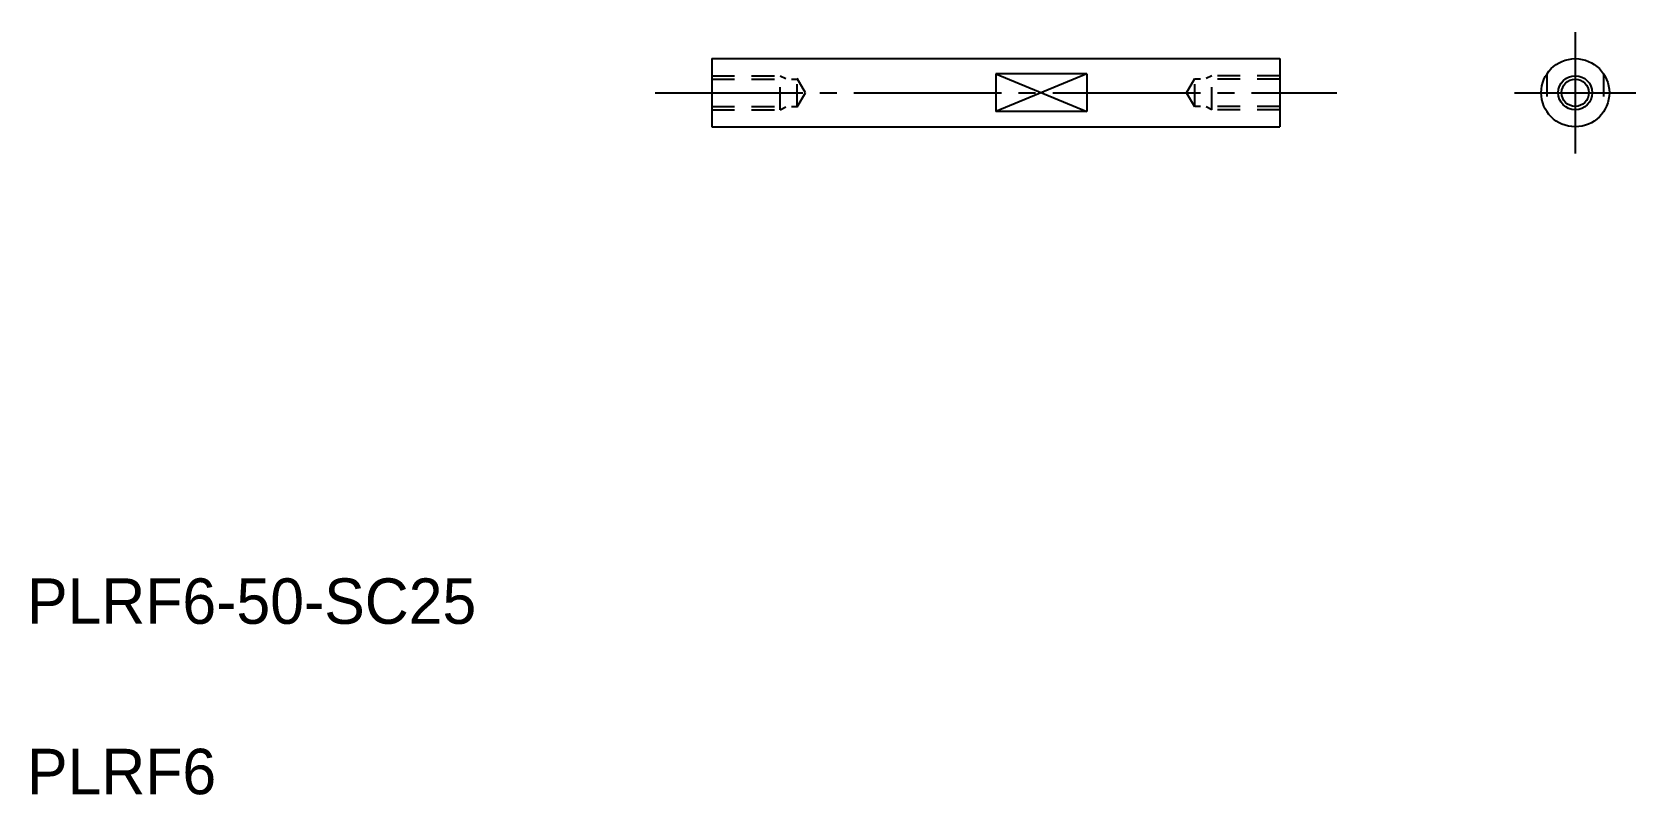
# Model space of a CAD drawing. Extents: x 51 to 192, y 62 to 129.
import ezdxf

# ---------------------------------------------------------------- set-up
doc = ezdxf.new("R2010")
doc.units = 0
doc.linetypes.add('CENTER', pattern=[17.5, 13, -1.5, 1.5, -1.5])
doc.linetypes.add('DASHED', pattern=[3.5, 2, -1.5])
doc.layers.get('0').update_dxf_attribs({"linetype": 'CONTINUOUS'})
doc.layers.add('CENTER', color=1, linetype='CENTER')
doc.styles.get("Standard").update_dxf_attribs({"font": 'txt', "height": 3.2})

msp = doc.modelspace()

# ---------------------------------------------------------------- linework, layer by layer
at = {"color": 7, "linetype": 'CONTINUOUS'}
for p, q in [((110.92, 126.95), (160.92, 126.95)), ((110.92, 126.95), (110.92, 120.95)), ((160.92, 126.95), (160.92, 120.95)), ((135.92, 125.61), (135.92, 122.29)), ((143.92, 125.61), (135.92, 125.61)), ((143.92, 125.61), (143.92, 122.29)), ((143.92, 122.29), (135.92, 122.29)), ((110.92, 120.95), (160.92, 120.95))]:
    msp.add_line(p, q, dxfattribs=at)
at = {"color": 3, "linetype": 'DASHED'}
for p, q in [((110.92, 125.45), (116.92, 125.45)), ((110.92, 125.15), (118.42, 125.15)), ((116.92, 122.45), (116.92, 125.45)), ((116.92, 125.45), (117.42, 125.2)), ((119.15, 123.95), (118.42, 125.2)), ((118.42, 122.7), (118.42, 125.2)), ((152.7, 123.95), (153.42, 125.2)), ((153.42, 122.7), (153.42, 125.2)), ((160.92, 125.15), (153.42, 125.15)), ((154.92, 125.45), (154.42, 125.2)), ((154.92, 122.45), (154.92, 125.45)), ((160.92, 125.45), (154.92, 125.45)), ((184.42, 125.61), (184.42, 122.29)), ((189.42, 125.61), (189.42, 122.29)), ((118.42, 122.7), (119.15, 123.95)), ((153.42, 122.7), (152.7, 123.95)), ((110.92, 122.75), (118.42, 122.75)), ((110.92, 122.45), (116.92, 122.45)), ((116.92, 122.45), (117.42, 122.7)), ((160.92, 122.75), (153.42, 122.75)), ((154.92, 122.45), (154.42, 122.7)), ((160.92, 122.45), (154.92, 122.45))]:
    msp.add_line(p, q, dxfattribs=at)
at = {"color": 3, "linetype": 'CONTINUOUS'}
for p, q in [((135.92, 125.61), (143.92, 122.29)), ((143.92, 125.61), (135.92, 122.29))]:
    msp.add_line(p, q, dxfattribs=at)
at = {"color": 7, "linetype": 'CONTINUOUS'}
for radius in [3, 1.2]:
    msp.add_circle((186.92, 123.95), radius, dxfattribs=at)
at = {"color": 3, "linetype": 'CONTINUOUS'}
msp.add_circle((186.92, 123.95), 1.5, dxfattribs=at)
at = {"layer": 'CENTER', "color": 1, "linetype": 'CENTER'}
for p, q in [((186.92, 129.29), (186.92, 118.61)), ((105.92, 123.95), (165.92, 123.95)), ((181.57, 123.95), (192.26, 123.95))]:
    msp.add_line(p, q, dxfattribs=at)

# ---------------------------------------------------------------- texts
at = {"color": 7, "linetype": 'CONTINUOUS'}
for s, p in [('PLRF6-50-SC25', (50.64, 77.2)), ('PLRF6', (50.64, 62.2))]:
    msp.add_text(s, height=4, dxfattribs=at).set_placement(p)

doc.saveas('drawing.dxf')
